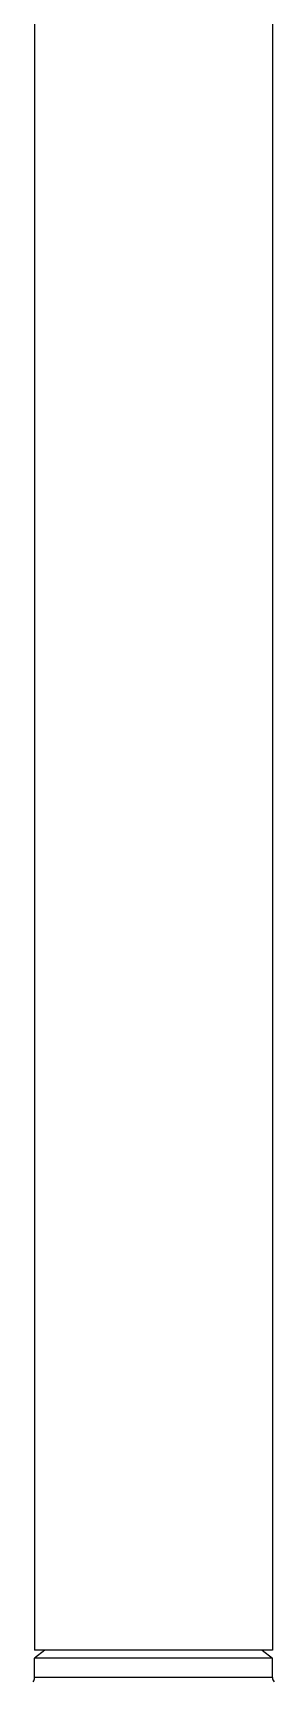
# Model space of a CAD drawing. Header units: millimetres. Extents: x 18255 to 228708, y -2217 to 146640.
# Drawn here: x 72289 to 72618, y 87903 to 90150 of the extents above; entities that cross this region are included whole.
import ezdxf

# ---------------------------------------------------------------- set-up
doc = ezdxf.new("R2010")
doc.units = ezdxf.units.MM
doc.layers.add('设备', color=8, linetype='Continuous')

msp = doc.modelspace()

# ---------------------------------------------------------------- linework, layer by layer
at = {"layer": '设备'}
for p, q in [((72291.5, 90962.3), (72291.5, 87946.4)), ((72615.4, 90962.3), (72615.4, 87946.4)), ((72615.4, 87946.4), (72291.5, 87946.4)), ((72305.5, 87946.4), (72291.5, 87935.7)), ((72615.4, 87935.7), (72291.5, 87935.7)), ((72291.5, 87909.4), (72291.5, 87935.7)), ((72601.4, 87946.4), (72615.4, 87935.7)), ((72615.4, 87909.4), (72615.4, 87935.7)), ((72615.4, 87909.4), (72291.5, 87909.4))]:
    msp.add_line(p, q, dxfattribs=at)
for centre, start, end in [((72281.5, 87909.4), 321.8845, 0), ((72625.4, 87909.4), 180, 218.1155)]:
    msp.add_arc(centre, 10, start, end, dxfattribs=at)

doc.saveas('drawing.dxf')
